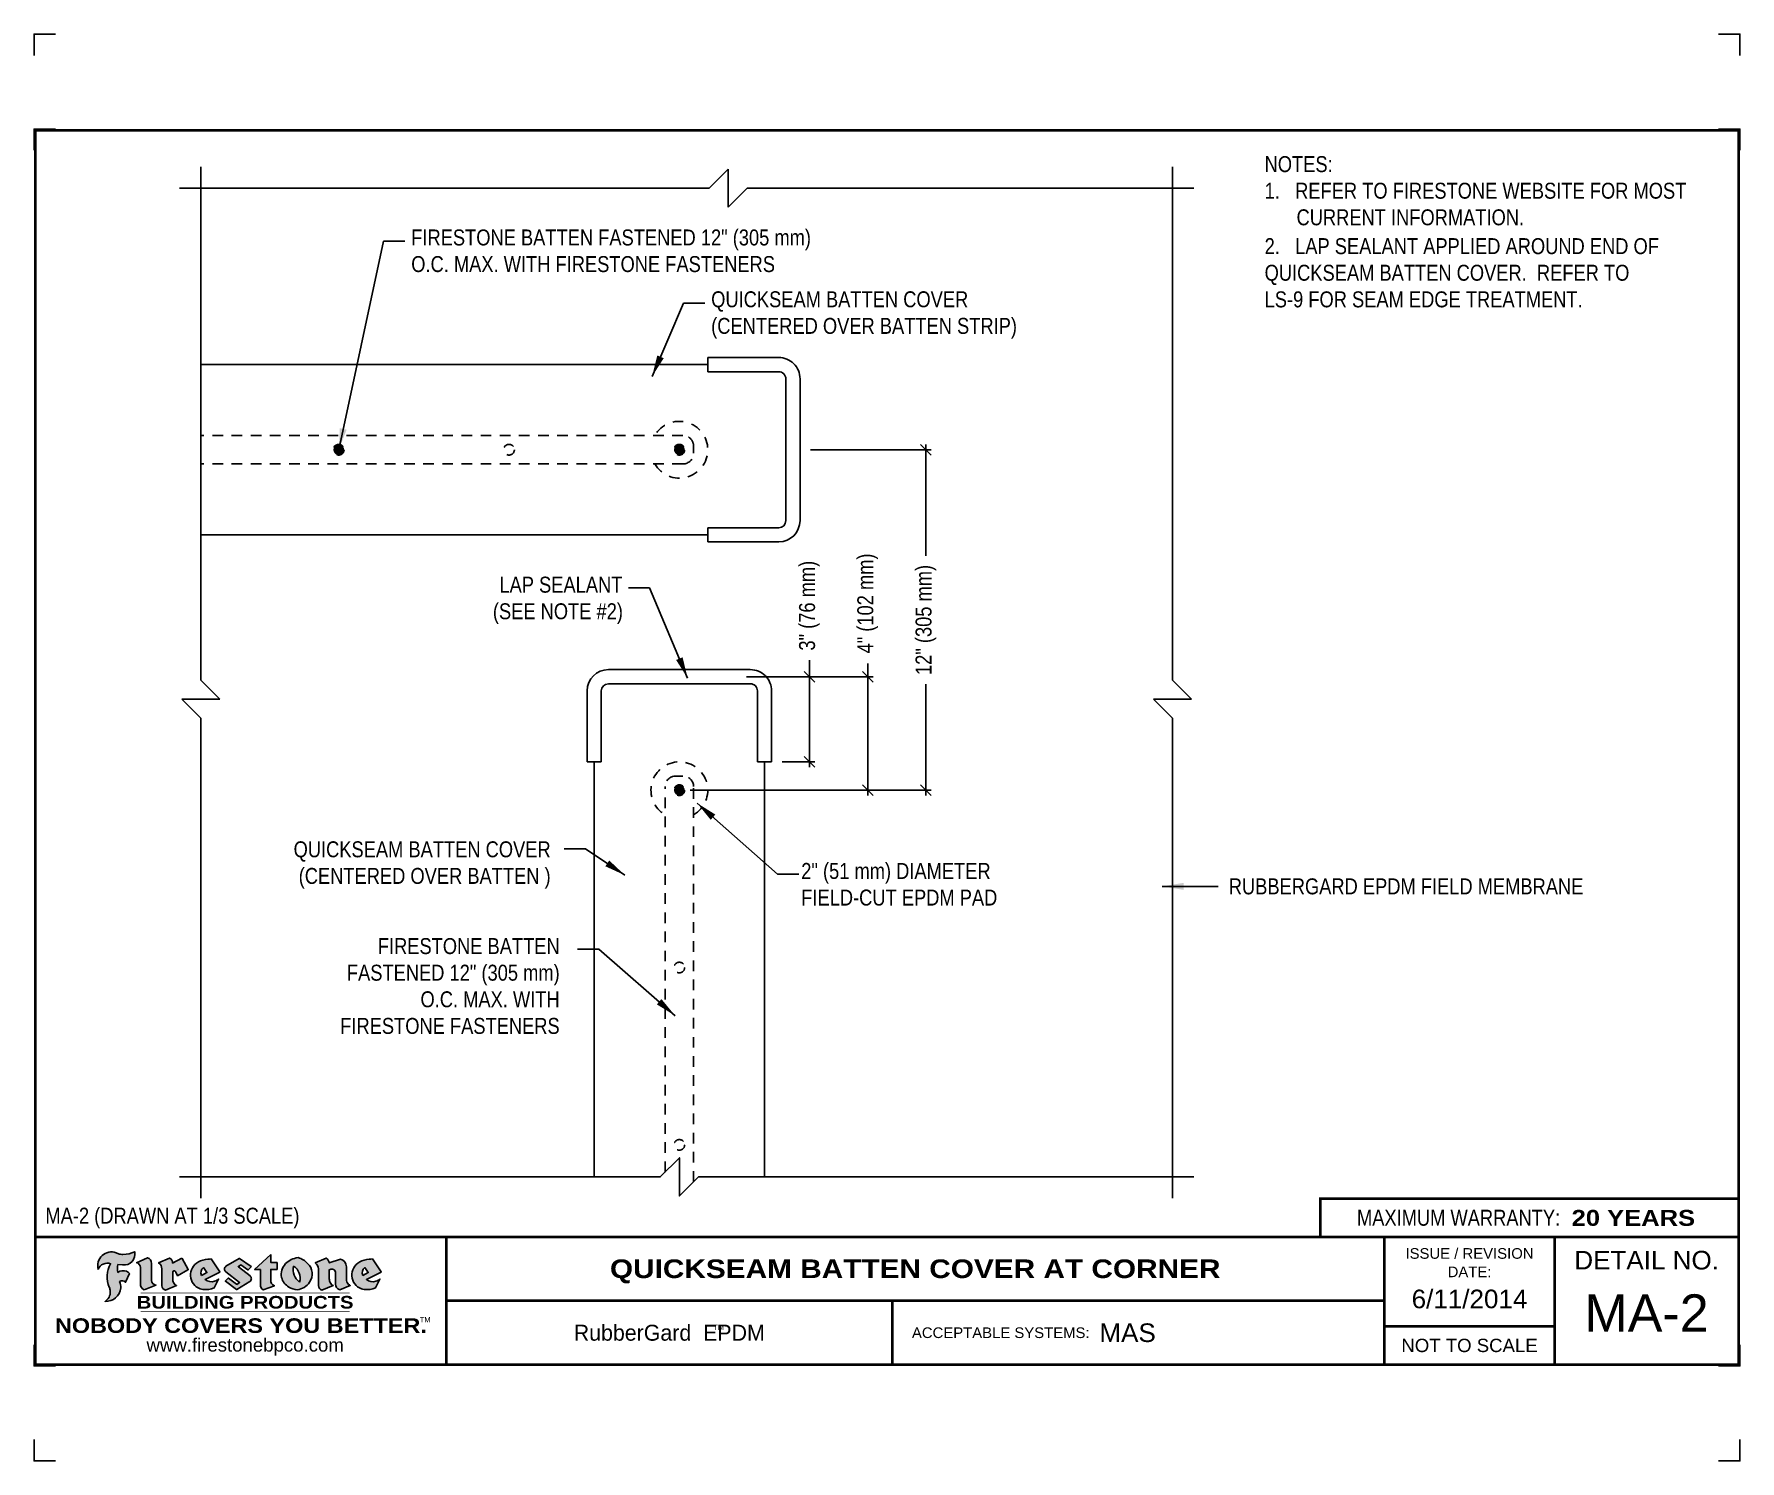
# Model space of a CAD drawing. Header units: inches. Extents: x 255.4 to 275.5, y -229 to -212.2.
import ezdxf
from ezdxf.enums import TextEntityAlignment as Align

# ---------------------------------------------------------------- set-up
doc = ezdxf.new("R2010")
doc.units = ezdxf.units.IN
doc.header["$MEASUREMENT"] = 0
doc.linetypes.add('HIDDEN2', pattern=[0.1875, 0.125, -0.0625])
doc.layers.get('0').update_dxf_attribs({"linetype": 'CONTINUOUS'})
doc.layers.get('DEFPOINTS').update_dxf_attribs({"linetype": 'CONTINUOUS'})
for name, color, linetype in [('FSBP-ACCESSORY-FIRESTONE', 7, 'CONTINUOUS'), ('FSBP-ANNO-NOTE', 7, 'CONTINUOUS'), ('FSBP-MEMBRANE', 7, 'CONTINUOUS'), ('FSBP-SEALANTS', 1, 'CONTINUOUS'), ('FSBP-TTLB', 7, 'CONTINUOUS'), ('FSBP-TTLB-BORDER', 7, 'CONTINUOUS'), ('FSBP-TTLB-TEXT', 7, 'CONTINUOUS')]:
    doc.layers.add(name, color=color, linetype=linetype)
doc.styles.add('FSBP_ARIAL', font='arial.ttf')
doc.styles.add('FSBP_ARIAL_BOLD', font='')
doc.styles.add('FSBP_ARIAL_NAR', font='ARIALN.TTF')
doc.styles.add('FSBP_BANKGOTHIC', font='bgothm.ttf')
doc.styles.get('FSBP_ARIAL_BOLD').set_extended_font_data('Arial Black')
doc.dimstyles.new('FSBP-DIM', dxfattribs={"dimtxt": 0.1875, "dimasz": 0.125, "dimexe": 0.0625, "dimexo": 0.125, "dimgap": 0.125, "dimtad": 0, "dimdec": 0, "dimzin": 1, "dimdsep": 46, "dimlunit": 4, "dimtxsty": 'FSBP_ARIAL_NAR', "dimblk": 'OBLIQUE', "dimcen": 0.09375, "dimdle": 0.0625, "dimclrd": 256, "dimclre": 256, "dimclrt": 256, "dimadec": 0, "dimazin": 0, "dimtfac": 1, "dimtdec": 0, "dimtmove": 1, "dimatfit": 3, "dimfxl": 1, "dimtolj": 1, "dimtzin": 0, "dimlwd": -1, "dimlwe": -1, "dimarcsym": 0})
doc.dimstyles.new('FSBP-LEADER', dxfattribs={"dimtxt": 0.1875, "dimasz": 0.25, "dimexe": 0.0625, "dimexo": 0.125, "dimgap": 0.125, "dimtad": 0, "dimtih": 1, "dimtoh": 1, "dimdec": 4, "dimzin": 0, "dimdsep": 46, "dimlunit": 4, "dimtxsty": 'FSBP_ARIAL_NAR', "dimcen": 0.09375, "dimclrd": 256, "dimclre": 256, "dimclrt": 256, "dimadec": 0, "dimazin": 0, "dimtfac": 1, "dimtdec": 4, "dimtofl": 0, "dimtmove": 0, "dimatfit": 3, "dimfxl": 1, "dimtolj": 1, "dimtzin": 0, "dimlwd": -1, "dimlwe": -1, "dimarcsym": 0})

# ---------------------------------------------------------------- blocks, each defined once
blk = doc.blocks.new('TTLB-EPDM_1')
at = {"layer": 'FSBP-TTLB-TEXT'}
h = blk.add_hatch(color=1, dxfattribs=at)
edge = h.paths.add_edge_path()
edge.add_arc((1.037309769669573, -0.1982514792917306), 0.1319107607348553, 264.0410451462098, 370.3106169565175)
edge.add_arc((1.027551646585694, 0.1214293576525799), 0.3273056962876235, 270.05058356628535, 295.23459397187514, ccw=False)
edge.add_arc((1.022801957313345, -0.06680179986895154), 0.1391656561713503, 249.3281275763668, 272.0749124149863, ccw=False)
edge.add_line((0.9736743133014443, -0.1970076156048179), (0.9474927838574558, -0.1852745150568325))
edge.add_arc((0.8939498971398288, -0.3394262635682071), 0.1631857907024099, 70.84590087378872, 194.3325259843273)
edge.add_arc((0.8444260109029493, -0.4259936440910768), 0.1179914261095279, 70.96950098067128, 156.9641407594482, ccw=False)
edge.add_arc((1.153141409296894, -0.4684497516079468), 0.3110405457095052, 150.3231137483159, 203.2084295854517)
edge.add_arc((0.7562495500622943, -0.6412608153899899), 0.1218587156617311, 0.8849157075190988, 24.34668939894999, ccw=False)
edge.add_arc((0.7493781665697374, -0.6475258110744375), 0.1289731377238325, -58.36655102076742, 3.6216782311386737, ccw=False)
edge.add_arc((0.8256699029544474, -0.5792158350996106), 0.1783301886510354, 267.2205474105585, 354.1381621173521)
edge.add_arc((0.7903121048625305, -0.6011409294291745), 0.212787892960859, 0.9996158580669322, 21.00503380861244)
edge.add_arc((1.01880712263941, -0.5666691048185161), 0.05136395668415847, 40.82117713173261, 125.52727787225791, ccw=False)
edge.add_line((1.057676976260041, -0.5330924682126437), (1.102776947655911, -0.4308018311949837))
edge.add_arc((1.040858222524664, -0.4699705673995949), 0.07326744446031509, 32.31675181867256, 66.31481236598174)
edge.add_arc((1.032262518825329, -0.5063316993097662), 0.1102246948011782, 69.8179132332389, 125.254734720681)
edge.add_arc((1.127708877207287, -0.368959353531244), 0.1659710644737306, 164.1569669952081, 196.5811013160487, ccw=False)
edge.add_line((0.9680425188342383, -0.3236487780942383), (1.023615334387159, -0.3294494641845773))
h = blk.add_hatch(color=1, dxfattribs=at)
edge = h.paths.add_edge_path()
edge.add_line((1.275239419159561, -0.6223407783464694), (1.415345367376062, -0.5660418822574371))
edge.add_arc((1.421019305783958, -0.5090099247487757), 0.05731350411836949, 181.9717871001989, 264.31851000495806, ccw=False)
edge.add_line((1.363739737527226, -0.5109819325197265), (1.363412352251203, -0.3102363679013962))
edge.add_arc((1.294263659668751, -0.3103491388303989), 0.06914878453844908, 0.0934405599591014, 72.42834396969012)
edge.add_line((1.315139561173908, -0.2444268274366692), (1.186839444240604, -0.3024209471341379))
edge.add_arc((1.175246268095289, -0.3585110609420917), 0.05727567197445628, -0.017399788185912257, 78.322067691347, ccw=False)
edge.add_line((1.232521937428658, -0.3585284546236807), (1.232574268422297, -0.555126496687123))
edge.add_arc((1.305699496415486, -0.5558575689677219), 0.07312888236350451, 179.4272023230205, 245.3845503102953)
h = blk.add_hatch(color=1, dxfattribs=at)
edge = h.paths.add_edge_path()
edge.add_line((1.792026821926584, -0.3839679064720229), (1.722158956877934, -0.2518542302253621))
edge.add_arc((1.720119655279638, -0.2529327078887852), 0.002306916790721817, 27.87197133405656, 117.3766794470751)
edge.add_line((1.719058846382097, -0.250884159729182), (1.610638460368705, -0.3070279753467702))
edge.add_arc((1.547088841662962, -0.3061026658494403), 0.06355635479880145, 359.165808011073, 425.8793658831422)
edge.add_line((1.573061729235633, -0.2480956029480268), (1.446879247402876, -0.3051325108639702))
edge.add_arc((1.407812067100189, -0.370357133046621), 0.07602957263902092, -3.441403975725109, 59.07992244284969, ccw=False)
edge.add_line((1.483704536400296, -0.3749210150788969), (1.483704536400296, -0.5723838140635706))
edge.add_arc((1.54053746518044, -0.568254406115083), 0.05698275005415228, 184.1557352478595, 255.3066498366543)
edge.add_line((1.526084036778343, -0.6233736605654059), (1.657291340682093, -0.570650514527486))
edge.add_arc((1.688298576827198, -0.5021390388423987), 0.0752015358480571, 207.5160880841914, 245.649226723163, ccw=False)
edge.add_arc((1.721050197024907, -0.4914488168456328), 0.1093332836229113, 179.4823365255141, 204.5537900001094, ccw=False)
edge.add_line((1.611721375809452, -0.4904610114968335), (1.611721375809452, -0.4126404716788983))
edge.add_arc((1.628589765097195, -0.414159299036043), 0.01693662875851176, 28.356188110622725, 174.8549701683585, ccw=False)
edge.add_arc((1.627340435522395, -0.4197189881350504), 0.02111886817708033, 22.216893572439517, 40.10213956426492, ccw=False)
edge.add_line((1.646891420738257, -0.4117336534413738), (1.666638796144639, -0.4549750258192233))
edge.add_arc((1.668737246926742, -0.4540167099035481), 0.002306916790685496, 204.545128184284, 299.6323508190091)
edge.add_line((1.669877862091766, -0.4560219186518992), (1.791128135493295, -0.3870515928837648))
edge.add_line((1.791128135493295, -0.3870515928837648), (1.792026821926584, -0.3839679064720229))
h = blk.add_hatch(color=1, dxfattribs=at)
h.paths.add_polyline_path([(2.063388732080512, -0.2583237030618903, 0.02524281661523788), (2.025024361750752, -0.2610532129309178, 0.1213611957758757), (1.901773912052249, -0.3008158885520373, 0.6151668103976068), (1.93274136141747, -0.6099060679591872, 0.05306812109568645), (1.967936229862175, -0.617865745600497, 0.1150932231766138), (2.099126721549737, -0.5994933789882708), (2.151195569562105, -0.4944891916583316, -0.08755405562188731), (2.104230609512001, -0.5187113292177372, -0.265591761123442), (1.992692314386659, -0.5010701623316862), (2.165347897647223, -0.4141184325909109, 0.4518949533370738), (2.166222728871162, -0.4107679608846269)])
h.paths.add_polyline_path([(2.014217313945437, -0.4188965037300676), (1.951113654018855, -0.4515330109460507, -0.3720533890450154), (1.973177450672722, -0.3607130665457561)], flags=16)
h = blk.add_hatch(color=1, dxfattribs=at)
edge = h.paths.add_edge_path()
edge.add_arc((2.260407392426802, -0.3775796671688782), 0.04152450223225729, 123.20805433950699, 232.2027298779723, ccw=False)
edge.add_line((2.237665217914071, -0.3428366421988329), (2.393535971665983, -0.2540943745380986))
edge.add_arc((2.394677353533142, -0.2560991469722482), 0.002306916790741334, 55.64644466176611, 119.65426054492559, ccw=False)
edge.add_line((2.395979141996861, -0.2541946229174954), (2.531809646140459, -0.3470380726374032))
edge.add_arc((2.530468902927946, -0.3489153772789875), 0.002306916790700397, -42.731101238422525, 54.4661353739603, ccw=False)
edge.add_line((2.532163440279987, -0.3504807552658491), (2.498457913851155, -0.3869673252714421))
edge.add_arc((2.496763376499139, -0.3854019472845934), 0.002306916790672934, 233.7527076894875, 317.26889876138785, ccw=False)
edge.add_line((2.495399362263356, -0.38726241234572), (2.413849913492982, -0.3274738082119626))
edge.add_arc((2.412485899257181, -0.3293342732731342), 0.002306916790720064, 53.75270768979358, 124.4135619297835)
edge.add_line((2.41118211687575, -0.3274311136421062), (2.382933981293377, -0.346782838468144))
edge.add_arc((2.38423776367478, -0.3486859980991606), 0.002306916790694898, 124.4135619293799, 231.8459020253626)
edge.add_line((2.382812599816248, -0.3505000469010184), (2.519899969301207, -0.4581994452042721))
edge.add_arc((2.494247019847682, -0.4908523236374461), 0.04152450223225742, -55.21225898295222, 51.84590202520428, ccw=False)
edge.add_line((2.517938320565804, -0.5249552055672808), (2.364434947484597, -0.6179520922513717))
edge.add_arc((2.36323960192349, -0.6159790200102006), 0.002306916790726996, 233.2955624372927, 301.20872157023314, ccw=False)
edge.add_line((2.361860787187538, -0.6178285429225383), (2.231266621301074, -0.5204709167214361))
edge.add_arc((2.232647938930649, -0.5186232623475259), 0.002306916790697672, 135.5134179846393, 233.21798691998708, ccw=False)
edge.add_line((2.231002150870836, -0.5170067083764565), (2.262839375599356, -0.4845937328397696))
edge.add_arc((2.264485163659225, -0.4862102868108537), 0.002306916790748497, 53.0352839999411, 135.513417985369, ccw=False)
edge.add_line((2.265872365996302, -0.4843670465239001), (2.361834678328762, -0.5565872257804898))
edge.add_arc((2.363221880665761, -0.5547439854936304), 0.002306916790627066, 233.0352840000685, 302.2362632414394)
edge.add_line((2.36445241715569, -0.5566953042850713), (2.39428499383348, -0.5378823484768844))
edge.add_arc((2.393054457343549, -0.5359310296853765), 0.002306916790685166, 302.2362632406177, 412.2027298768422)
edge.add_line((2.394468296066179, -0.5341081404551886), (2.234958295420142, -0.4103916733127022))
h = blk.add_hatch(color=1, dxfattribs=at)
edge = h.paths.add_edge_path()
edge.add_line((2.763460561272041, -0.2072496393923444), (2.763460561272041, -0.2969520779963801))
edge.add_arc((2.765767478062699, -0.2969520779963943), 0.00230691679065842, 179.9999999996471, 269.9999999996471)
edge.add_line((2.765767478062685, -0.2992589947870528), (2.835417693520355, -0.2992589947870528))
edge.add_arc((2.835417693520355, -0.3015659115777538), 0.002306916790701052, 0, 90, ccw=False)
edge.add_line((2.837724610311056, -0.3015659115777538), (2.837724610311056, -0.3790761307453892))
edge.add_arc((2.83541769352037, -0.3790761307453749), 0.002306916790686842, 269.99999999964706, 359.99999999964706, ccw=False)
edge.add_line((2.835417693520355, -0.3813830475360618), (2.765767478062685, -0.3813830475360618))
edge.add_arc((2.765767478062699, -0.3836899643267202), 0.00230691679065842, 90.00000000035294, 180.0000000003529)
edge.add_line((2.763460561272041, -0.3836899643267344), (2.763460561272041, -0.5033995910642801))
edge.add_arc((2.836735953378943, -0.5071368822038516), 0.07337063740681413, 177.0802527808789, 245.3249543133826)
edge.add_line((2.806105814540615, -0.5738080530967267), (2.674529557384915, -0.6226036013049594))
edge.add_arc((2.708610405062069, -0.564298408791804), 0.06753517344606039, 177.0345319916277, 239.6926428024901, ccw=False)
edge.add_line((2.641165668230087, -0.560804539009709), (2.641165668230087, -0.3836899643267344))
edge.add_arc((2.638858751439429, -0.3836899643267202), 0.00230691679065842, 359.9999999996471, 449.999999999647)
edge.add_line((2.638858751439443, -0.3813830475360618), (2.572857950769389, -0.3813830475360618))
edge.add_line((2.572857950769389, -0.3813830475360618), (2.763460561272041, -0.2072496393923444))
h = blk.add_hatch(color=1, dxfattribs=at)
edge = h.paths.add_edge_path(flags=16)
edge.add_arc((2.940363509127394, -0.4847985213681437), 0.1684614578629418, 344.5558804047865, 417.0140046669545)
edge.add_arc((3.194458079644619, -0.3883534532477785), 0.1684614578629414, 164.5558804047864, 237.0140046669546)
edge = h.paths.add_edge_path()
edge.add_arc((3.069375116502199, -0.4399344555144872), 0.1828726885096673, 136.0914512150047, 191.213418978326)
edge.add_arc((3.064939550433406, -0.4318234379590333), 0.1803148804748503, 194.0167254156723, 240.6663730831859)
edge.add_arc((3.098047041778981, -0.3845058757092554), 0.2378525180183701, 239.2975390661776, 264.2889872773176)
edge.add_arc((3.04884478212623, -0.4190232383793012), 0.203760689247156, 277.1986764832036, 326.503572961274)
edge.add_arc((3.077739326803546, -0.4341046616465112), 0.171374865791709, 325.3768876809902, 406.3828327799087)
edge.add_arc((3.011839488065919, -0.4896144380417797), 0.2571945645850002, 44.28462553519766, 73.82901434867304)
edge.add_arc((3.117152499586992, -0.4983433120546693), 0.2579560664039132, 97.50292863483666, 134.1039137579027)
h = blk.add_hatch(color=1, dxfattribs=at)
edge = h.paths.add_edge_path()
edge.add_line((3.322690228557462, -0.5721896537377091), (3.322690228557462, -0.3749210150788969))
edge.add_arc((3.246797759257384, -0.3703571330465745), 0.076029572638996, 356.5585960242387, 419.0799224428129)
edge.add_line((3.285864939560099, -0.3051325108639702), (3.412047421392799, -0.2480956029480268))
edge.add_arc((3.386074533820159, -0.3061026658494941), 0.06355635479883807, 0.3962622833877276, 65.87936588318718, ccw=False)
edge.add_line((3.449629368605429, -0.3056631084210863), (3.580526418688805, -0.2593848434574539))
edge.add_arc((3.555744121700958, -0.3530904070730321), 0.09692726601172152, 2.366977007666776, 75.18615851992018, ccw=False)
edge.add_line((3.652588689330287, -0.3490873311063041), (3.652588689330287, -0.4883770011386872))
edge.add_arc((3.761877549389556, -0.4914934052703811), 0.1093332836229047, 178.3666365323574, 204.5537900000422)
edge.add_arc((3.729125929191727, -0.5021836272670953), 0.07520153584796169, 207.5160880841711, 245.2240541443093)
edge.add_line((3.697611150971852, -0.5704631245385627), (3.572585913552643, -0.6207021253773775))
edge.add_arc((3.59534718600759, -0.5526356419907701), 0.07177131519198746, 180.3328587115751, 251.51018566665869, ccw=False)
edge.add_line((3.523577081955409, -0.5530525936986663), (3.523577081955409, -0.4153032515383615))
edge.add_arc((3.486319529276879, -0.4148773504126441), 0.0372599868942854, 359.3450650296066, 449.0500281941028)
edge.add_arc((3.482769874121713, -0.4419622099033496), 0.06447454900600783, 86.29402372314017, 119.8211331593848)
edge.add_line((3.450707067966732, -0.3860252459975726), (3.450707067966732, -0.4904610114968335))
edge.add_arc((3.560035889182251, -0.491448816845647), 0.1093332836229751, 179.4823365255069, 204.5537900001023)
edge.add_arc((3.527284268984408, -0.5021390388424952), 0.07520153584796385, 207.5160880841699, 245.6492267231416)
edge.add_line((3.496277032839316, -0.570650514527486), (3.365069728935509, -0.6233736605654059))
edge.add_arc((3.37950248606194, -0.5682868177318081), 0.05694615642555727, 183.9298782390169, 255.318496325343, ccw=False)
h = blk.add_hatch(color=1, dxfattribs=at)
h.paths.add_polyline_path([(3.957695472291277, -0.2583237030618903, 0.02524281661523822), (3.919331101961575, -0.2610532129309178, 0.1085638477195505), (3.807890832595604, -0.2939221658134414, 0.6425897848490651), (3.827048101628293, -0.6099060679591872, 0.05306812109569052), (3.862242970072884, -0.617865745600497, 0.1150932231766133), (3.993433461760503, -0.5994933789882708), (4.045502309772871, -0.4944891916583316, -0.08755405562189084), (3.998537349722767, -0.5187113292177372, -0.2655917611234366), (3.886999054597368, -0.5010701623316862), (4.059654637857989, -0.4141184325909109, 0.4518949533370731), (4.060529469081928, -0.4107679608846269)])
h.paths.add_polyline_path([(3.90852405415626, -0.4188965037300676), (3.845420394229677, -0.4515330109460507, -0.3720533890450147), (3.867484190883488, -0.3607130665457561)], flags=16)
at = {"layer": 'DEFPOINTS', "linetype": 'Continuous', "ltscale": 1.75}
for points in [[(-0.015625, 13.88083333333333), (-0.015625, 14.13083333333333), (0.234375, 14.13083333333333)], [(20.01562500000003, 13.88083333333333), (20.01562500000003, 14.13083333333333), (19.76562500000003, 14.13083333333333)], [(-0.015625, -2.380833333333342), (-0.015625, -2.630833333333342), (0.234375, -2.630833333333342)], [(20.01562500000003, -2.380833333333342), (20.01562500000003, -2.630833333333342), (19.76562500000003, -2.630833333333342)]]:
    blk.add_lwpolyline(points, dxfattribs=at)
at = {"layer": 'DEFPOINTS', "color": 1}
for points in [[(0.234375, 13.015625), (-0.015625, 13.015625), (-0.015625, 12.765625)], [(20.015625, 12.765625), (20.015625, 13.015625), (19.765625, 13.015625)], [(0.234375, -1.515625), (-0.015625, -1.515625), (-0.015625, -1.265625)], [(20.015625, -1.265625), (20.015625, -1.515625), (19.765625, -1.515625)]]:
    blk.add_lwpolyline(points, dxfattribs=at)
at = {"layer": 'FSBP-TTLB', "const_width": 0.03125}
blk.add_lwpolyline([(15.09028770518938, 0), (20, 0), (20, 0.4512598240669945), (15.09028770518938, 0.4512598240669945)], close=True, dxfattribs=at)
for points in [[(0, 0), (0, -1.5), (20, -1.5), (20, 0), (0, 0)], [(4.825208527206769, 0), (4.825208527206769, -0.75)], [(15.84028770518938, 0), (15.84028770518938, -1.5)], [(17.84110496735593, 0), (17.84110496735593, -1.5)], [(20, 0), (20, -1.5)], [(4.825208527206769, -0.75), (15.84028770518938, -0.75)], [(4.825208527206769, -0.75), (4.825208527206769, -1.5)], [(15.84028770518938, -1.048740175933006), (17.84110496735593, -1.048740175933006)]]:
    blk.add_lwpolyline(points, dxfattribs=at)
at = {"layer": 'FSBP-TTLB-BORDER', "const_width": 0.03125}
blk.add_lwpolyline([(20, 0), (20, 13), (0, 13), (0, 0)], dxfattribs=at)
at = {"layer": 'FSBP-TTLB-TEXT', "color": 1}
blk.add_line((0.7358432058323388, -0.379822754145593), (0.7358432058323388, -0.379822754145593), dxfattribs=at)
for points in [[(1.023615323725323, -0.3294494630716969, 0.5000510906601082), (1.167090420776901, -0.1746414942047778, -0.1103304102359608), (1.027840608309816, -0.2058762110801382, -0.09957876667165425), (0.9736743133014443, -0.1970076156048179), (0.9474927838574558, -0.1852745150568325, 0.5978159689075124), (0.7358432058323388, -0.379822754145593, -0.3938834584182213), (0.8828996422548698, -0.3144510229727047, 0.2349406564350952), (0.86727108227484, -0.5910237178633082, -0.1027304183841549), (0.8780937320133262, -0.6393788197974146, -0.2772692352614086), (0.8170223912655956, -0.7573362346216896, 0.3985429150902959), (1.003067614090241, -0.5974286950643517, 0.0875124847930418), (0.9889600163401155, -0.5248671157293501, -0.3874031597924062), (1.057676976260041, -0.5330924682126437), (1.102776947655911, -0.4308018311949837, 0.1494423498871741), (1.07029056398062, -0.4028746979725923, 0.2467195073738216), (0.9686394281704906, -0.4163228904100862, -0.1424285161541127), (0.9680425188342383, -0.3236487780942383), (1.023615334387159, -0.3294494641845773)], [(2.166222728871162, -0.4107679608846269), (2.063388732080512, -0.2583237030618903, 0.02524281661523788), (2.025024361750752, -0.2610532129309178, 0.1085638477195265), (1.913584092384895, -0.2939221658134414, 0.6425897848491228), (1.93274136141747, -0.6099060679591872, 0.05306812109568648), (1.967936229862175, -0.617865745600497, 0.1150932231766137), (2.099126721549737, -0.5994933789882708), (2.151195569562105, -0.4944891916583316, -0.0875540556218873), (2.104230609512001, -0.5187113292177372, -0.2655917611234418), (1.992692314386659, -0.5010701623316862), (2.165347897647223, -0.4141184325909109)], [(2.763460561272041, -0.2072496393923444), (2.763460561272041, -0.2969520779963801, 0.4142135623730958), (2.765767478062685, -0.2992589947870528), (2.835417693520355, -0.2992589947870528, -0.414213562373095), (2.837724610311056, -0.3015659115777538), (2.837724610311056, -0.3790761307453892, -0.4142135623730938), (2.835417693520355, -0.3813830475360618), (2.765767478062685, -0.3813830475360618, 0.4142135623730958), (2.763460561272041, -0.3836899643267344), (2.763460561272041, -0.5033995910642801, 0.3068985753588853), (2.806105814540615, -0.5738080530967267), (2.674529557384915, -0.6226036013049594, -0.2804194150632976), (2.641165668230087, -0.560804539009709), (2.641165668230087, -0.3836899643267344, 0.414213562373095), (2.638858751439443, -0.3813830475360618), (2.572857950769389, -0.3813830475360618), (2.763460561272041, -0.2072496393923444)], [(4.060529469081928, -0.4107679608846269), (3.957695472291277, -0.2583237030618903, 0.02524281661523788), (3.919331101961575, -0.2610532129309178, 0.1085638477195265), (3.807890832595604, -0.2939221658134414, 0.6425897848491228), (3.827048101628293, -0.6099060679591872, 0.05306812109568648), (3.862242970072884, -0.617865745600497, 0.1150932231766137), (3.993433461760503, -0.5994933789882708), (4.045502309772871, -0.4944891916583316, -0.0875540556218873), (3.998537349722767, -0.5187113292177372, -0.2655917611234418), (3.886999054597368, -0.5010701623316862), (4.059654637857989, -0.4141184325909109)], [(4.059654637857989, -0.4141184325909109, 0.4518949533370731), (4.060529469081928, -0.4107679608846269, 0.4518949533370731)]]:
    blk.add_lwpolyline(points, format="xyb", dxfattribs=at)
for points in [[(1.275239419159561, -0.6223407783464694), (1.415345367376062, -0.5660418822574371, -0.3756100036733062), (1.363739737527226, -0.5109819325197265), (1.363412352251203, -0.3102363679013962, 0.3265360292958048), (1.315139561173908, -0.2444268274366692), (1.186839444240604, -0.3024209471341379, -0.3557863980845349), (1.232521937428658, -0.3585284546236807), (1.232574268422297, -0.555126496687123, 0.2960110723418457)], [(1.792026821926584, -0.3839679064720229), (1.722158956877934, -0.2518542302253621, 0.4116839150163434), (1.719058846382097, -0.250884159729182), (1.610638460368705, -0.3070279753467702, 0.2996033003794034), (1.573061729235633, -0.2480956029480268), (1.446879247402876, -0.3051325108639702, -0.2797757560995365), (1.483704536400296, -0.3749210150788969), (1.483704536400296, -0.5723838140635706, 0.320828638474519), (1.526084036778343, -0.6233736605654059), (1.657291340682093, -0.570650514527486, -0.1679398621276611), (1.621603752698661, -0.5368819723450571, -0.1098333365370753), (1.611721375809452, -0.4904610114968335), (1.611721375809452, -0.4126404716788983, -0.743334502655012), (1.64349420176768, -0.4061152228778298, -0.07819791644735608), (1.646891420738257, -0.4117336534413738), (1.666638796144639, -0.4549750258192233, 0.4404648714563479), (1.669877862091766, -0.4560219186518992), (1.791128135493295, -0.3870515928837648)], [(1.951113654018855, -0.4515330109460507), (2.014217313945437, -0.4188965037300676), (1.973177450672722, -0.3607130665457561, 0.3720533890450154)], [(2.234958295420142, -0.4103916733127022, -0.5150044486718882), (2.237665217914071, -0.3428366421988329), (2.393535971665983, -0.2540943745380986, -0.2867822934100265), (2.395979141996861, -0.2541946229174954), (2.531809646140459, -0.3470380726374032, -0.4515027974650387), (2.532163440279987, -0.3504807552658491), (2.498457913851155, -0.3869673252714421, -0.3814439164929681), (2.495399362263356, -0.38726241234572), (2.413849913492982, -0.3274738082119626, 0.3184718635035665), (2.41118211687575, -0.3274311136421062), (2.382933981293377, -0.346782838468144, 0.5064094529656681), (2.382812599816248, -0.3505000469010184), (2.519899969301207, -0.4581994452042721, -0.5043597839115849), (2.517938320565804, -0.5249552055672808), (2.364434947484597, -0.6179520922513717, -0.3053163970316367), (2.361860787187538, -0.6178285429225383), (2.231266621301074, -0.5204709167214361, -0.4541703869768119), (2.231002150870836, -0.5170067083764565), (2.262839375599356, -0.4845937328397696, -0.3762644290664977), (2.265872365996302, -0.4843670465239001), (2.361834678328762, -0.5565872257804898, 0.3114700032088108), (2.36445241715569, -0.5566953042850713), (2.39428499383348, -0.5378823484768844, 0.520381097387146), (2.394468296066179, -0.5341081404551886)], [(2.937624918725987, -0.3131105398334029, 0.2452625673097023), (2.889993533867141, -0.4754966266250307, 0.2064059665179019), (2.976604338974084, -0.5890186876871866, 0.1094800500670344), (3.074378098474654, -0.6211778035979165, 0.2185147641853038), (3.218764944843201, -0.5314757029352819, 0.3689489483072479), (3.195959963110113, -0.3100352223135445, 0.1296305888694145), (3.0834694040758, -0.242595816912754, 0.1610736375384317)], [(3.10274193015772, -0.5296595419651595, 0.3271311138286319), (3.032079658614293, -0.3434924326507627, 0.3271311138286322)], [(3.322690228557462, -0.5721896537377091), (3.322690228557462, -0.3749210150788969, 0.2797757560995341), (3.285864939560099, -0.3051325108639702), (3.412047421392799, -0.2480956029480268, -0.2937618496109166), (3.449629368605429, -0.3056631084210863), (3.580526418688805, -0.2593848434574539, -0.3288760160581939), (3.652588689330287, -0.3490873311063041), (3.652588689330287, -0.4883770011386872, 0.114762897203527), (3.662431105063263, -0.536926560769686, 0.166032965990522), (3.697611150971852, -0.5704631245385627), (3.572585913552643, -0.6207021253773775, -0.3209557512194564), (3.523577081955409, -0.5530525936986663), (3.523577081955409, -0.4153032515383615, 0.4127061514896111), (3.48693727661589, -0.3776224848030694, 0.1473421876160361), (3.450707067966732, -0.3860252459975726), (3.450707067966732, -0.4904610114968335, 0.1098333365370753), (3.460589444855941, -0.5368819723450855, 0.1679398621276611), (3.496277032839316, -0.570650514527486), (3.365069728935509, -0.6233736605654059, -0.3219729545308964), (3.322690228557462, -0.5721896537377091, 29.1476284739)], [(3.845420394229677, -0.4515330109460507), (3.90852405415626, -0.4188965037300676), (3.867484190883488, -0.3607130665457561, 0.3720533890450154)]]:
    blk.add_lwpolyline(points, format="xyb", close=True, dxfattribs=at)
at = {"layer": 'FSBP-TTLB-TEXT'}
for points, const_width in [([(1.233926579809207, -0.6584455781731435), (3.691229482685259, -0.6584455781731577)], 0.0078125), ([(10.06152282927678, -0.75), (10.06152282927678, -1.5)], 0.03125), ([(1.233926579809207, -0.8761560960495984), (3.691229482685259, -0.8761560960495842)], 0.0078125)]:
    blk.add_lwpolyline(points, dxfattribs=dict(at, const_width=const_width))
at = {"layer": 'FSBP-TTLB-TEXT', "color": 1}
for centre, start, end in [((1.789987520328282, -0.3850463841354355), 299.6323508193319, 27.87197133380463), ((2.164310260790558, -0.412058050385383), 296.7304547840455, 34.00233684987403)]:
    blk.add_arc(centre, 0.00230691679068068, start, end, dxfattribs=at)
at = {"layer": 'FSBP-TTLB-TEXT', "style": 'FSBP_ARIAL_NAR'}
blk.add_text('MAXIMUM WARRANTY:', height=0.1875, dxfattribs=at).set_placement((17.90516569312837, 0.2256299120335257), align=Align.MIDDLE_RIGHT)
at = {"layer": 'FSBP-TTLB-TEXT'}
for s, height, style, p in [('ISSUE / REVISION', 0.125, 'FSBP_ARIAL', (16.84069633627263, -0.1938496373466023)), ('DETAIL NO.', 0.21875, 'FSBP_ARIAL', (18.92055248367797, -0.2724398367368792)), ('DATE:', 0.125, 'FSBP_ARIAL', (16.84069633627263, -0.409973105348854)), ('www.firestonebpco.com', 0.15625, 'FSBP_ARIAL', (2.462578031247233, -1.268657306740124)), ('RubberGard  EPDM', 0.1875, 'FSBP_BANKGOTHIC', (7.443365678241776, -1.125)), ('TM', 0.0625, 'FSBP_BANKGOTHIC', (8.023397742165457, -1.062518816683806)), ('NOT TO SCALE', 0.15625, 'FSBP_ARIAL', (16.84069633627263, -1.274370087966503))]:
    blk.add_text(s, height=height, dxfattribs=dict(at, style=style)).set_placement(p, align=Align.MIDDLE_CENTER)
at = {"layer": 'FSBP-TTLB-TEXT', "lineweight": 18, "style": 'FSBP_ARIAL_BOLD'}
blk.add_text('BUILDING PRODUCTS', height=0.1484375, dxfattribs=at).set_placement((2.462578031247233, -0.7673008371113639), align=Align.MIDDLE_CENTER)
at = {"layer": 'FSBP-TTLB-TEXT', "color": 1}
for s, height, style, p in [('NOBODY COVERS YOU BETTER.', 0.171875, 'FSBP_ARIAL_BOLD', (2.412604263603384, -1.041650450587369)), ('TM', 0.0625, 'FSBP_BANKGOTHIC', (4.576671173373001, -0.9725745042934193))]:
    blk.add_text(s, height=height, dxfattribs=dict(at, style=style)).set_placement(p, align=Align.MIDDLE_CENTER)
at = {"layer": 'FSBP-TTLB-TEXT', "style": 'FSBP_ARIAL'}
blk.add_text('ACCEPTABLE SYSTEMS:', height=0.125, dxfattribs=at).set_placement((10.29281281591562, -1.125), align=Align.MIDDLE_LEFT)
at = {"layer": 'FSBP-TTLB-TEXT'}
for tag, height, style, p in [('MAXIMUM_WARRANTY', 0.1875, 'FSBP_ARIAL_BOLD', (18.03987100774941, 0.2240244307510579)), ('ACCPT_SYSTEMS', 0.21875, 'FSBP_ARIAL', (12.49438170418193, -1.125))]:
    blk.add_attdef(tag, text='', height=height, dxfattribs=dict(at, style=style)).set_placement(p, align=Align.MIDDLE_LEFT)
for tag, height, style, p in [('DETAIL_DESCP_LINE_1', 0.21875, 'FSBP_ARIAL_BOLD', (10.33118450231211, -0.3736318192489421)), ('ISSUE_REV_DATE', 0.21875, 'FSBP_ARIAL', (16.84069633627263, -0.7282559425942452)), ('DETAIL_NUMBER', 0.4375, 'FSBP_ARIAL', (18.91941590748775, -0.8931630692489421))]:
    blk.add_attdef(tag, text='', height=height, dxfattribs=dict(at, style=style)).set_placement(p, align=Align.MIDDLE_CENTER)
blk = doc.blocks.new('_OBLIQUE')
at = {"color": 0, "linetype": 'ByBlock'}
blk.add_line((-0.5, -0.5), (0.5, 0.5), dxfattribs=at)
blk = doc.blocks.new('*D9')
at = {"layer": 'DEFPOINTS', "color": 0, "transparency": 16777216}
for p in [(264.4410799890488, -217.0840808501372), (265.9200585689195, -217.0840808501372), (263.024413322382, -221.0840808501372)]:
    blk.add_point(p, dxfattribs=at)
at = {"layer": 'FSBP-ANNO-NOTE', "transparency": 16777216}
for p, q in [((264.5660799890488, -217.0840808501372), (265.9825585689195, -217.0840808501372)), ((265.9200585689195, -217.0215808501372), (265.9200585689195, -218.3302012457717)), ((265.9200585689195, -221.1465808501372), (265.9200585689195, -219.8379604545029)), ((263.149413322382, -221.0840808501372), (265.9825585689195, -221.0840808501372))]:
    blk.add_line(p, q, dxfattribs=at)
at = {"layer": 'FSBP-ANNO-NOTE', "transparency": 16777216, "xscale": 0.125, "yscale": 0.125, "zscale": 0.125}
for p, rotation in [((265.9200585689195, -217.0840808501372), 90), ((265.9200585689195, -221.0840808501372), 270)]:
    blk.add_blockref('_OBLIQUE', p, dxfattribs=dict(at, rotation=rotation))
at = {"layer": 'FSBP-ANNO-NOTE', "transparency": 16777216, "insert": (265.9200585689195, -219.0840808501372), "char_height": 0.1875, "attachment_point": 5, "rotation": 90, "style": 'FSBP_ARIAL_NAR'}
blk.add_mtext('\\A1;12" (305 mm)', dxfattribs=at)
blk = doc.blocks.new('*D8')
at = {"layer": 'DEFPOINTS', "color": 0, "transparency": 16777216}
for p in [(263.6882377096286, -219.7507475168037), (265.2359542264401, -219.7507475168037), (263.024413322382, -221.0840808501372)]:
    blk.add_point(p, dxfattribs=at)
at = {"layer": 'FSBP-ANNO-NOTE', "transparency": 16777216}
for p, q in [((265.2359542264401, -219.5947264466134), (265.2359542264401, -219.7507475168037)), ((265.2359542264401, -221.1465808501372), (265.2359542264401, -219.6882475168037)), ((263.8132377096286, -219.7507475168037), (265.2984542264401, -219.7507475168037)), ((263.149413322382, -221.0840808501372), (265.2984542264401, -221.0840808501372))]:
    blk.add_line(p, q, dxfattribs=at)
at = {"layer": 'FSBP-ANNO-NOTE', "transparency": 16777216, "xscale": 0.125, "yscale": 0.125, "zscale": 0.125}
for p, rotation in [((265.2359542264401, -219.7507475168037), 90), ((265.2359542264401, -221.0840808501372), 270)]:
    blk.add_blockref('_OBLIQUE', p, dxfattribs=dict(at, rotation=rotation))
at = {"layer": 'FSBP-ANNO-NOTE', "transparency": 16777216, "insert": (265.2359542264402, -218.8902798231481), "char_height": 0.1875, "attachment_point": 5, "rotation": 90, "style": 'FSBP_ARIAL_NAR'}
blk.add_mtext('\\A1;4" (102 mm)', dxfattribs=at)
blk = doc.blocks.new('*D7')
at = {"layer": 'DEFPOINTS', "color": 0, "transparency": 16777216}
for p in [(263.7392909909371, -219.7507475168039), (264.5518498839609, -219.7507475168039), (264.1077466557155, -220.7507475168039)]:
    blk.add_point(p, dxfattribs=at)
at = {"layer": 'FSBP-ANNO-NOTE', "transparency": 16777216}
for p, q in [((264.5518498839609, -219.5581839625256), (264.5518498839609, -219.7507475168039)), ((264.5518498839609, -220.8132475168039), (264.5518498839609, -219.6882475168039)), ((263.8642909909371, -219.7507475168039), (264.6143498839609, -219.7507475168039)), ((264.2327466557155, -220.7507475168039), (264.6143498839609, -220.7507475168039))]:
    blk.add_line(p, q, dxfattribs=at)
at = {"layer": 'FSBP-ANNO-NOTE', "transparency": 16777216, "xscale": 0.125, "yscale": 0.125, "zscale": 0.125}
for p, rotation in [((264.5518498839609, -219.7507475168039), 90), ((264.5518498839609, -220.7507475168039), 270)]:
    blk.add_blockref('_OBLIQUE', p, dxfattribs=dict(at, rotation=rotation))
at = {"layer": 'FSBP-ANNO-NOTE', "transparency": 16777216, "insert": (264.5518498839609, -218.9165357701655), "char_height": 0.1875, "attachment_point": 5, "rotation": 90, "style": 'FSBP_ARIAL_NAR'}
blk.add_mtext('\\A1;3" (76 mm)', dxfattribs=at)

msp = doc.modelspace()

# ---------------------------------------------------------------- linework, layer by layer
at = {"layer": 'FSBP-ACCESSORY-FIRESTONE', "linetype": 'HIDDEN2'}
for p, q in [((263.0660799890487, -216.9174141834707), (257.40609580724, -216.9174141834707)), ((263.1910799890487, -217.1257475168041), (263.1910799890487, -217.0424141834707)), ((263.0660799890487, -217.2507475168041), (257.40609580724, -217.250747516804)), ((263.0660799890484, -220.9174141834706), (262.9827466557153, -220.9174141834706)), ((262.8577466557153, -225.5694196994041), (262.8577466557153, -221.0424141834706)), ((263.1910799890485, -225.6836095733233), (263.1910799890484, -221.0424141834706))]:
    msp.add_line(p, q, dxfattribs=at)
at = {"layer": 'FSBP-ACCESSORY-FIRESTONE', "const_width": 0.0625}
for points in [[(259.055663322382, -217.0840808501373, -1), (258.993163322382, -217.0840808501373, -1)], [(262.993163322382, -217.0840808501373, 1), (263.055663322382, -217.0840808501373, 1)], [(262.993163322382, -221.0840808501373, 1), (263.055663322382, -221.0840808501373, 1)]]:
    msp.add_lwpolyline(points, format="xyb", close=True, dxfattribs=at)
at = {"layer": 'FSBP-ACCESSORY-FIRESTONE', "linetype": 'HIDDEN2'}
for centre in [(259.024413322382, -217.0840808501373), (261.024413322382, -217.0840808501373), (263.024413322382, -217.0840808501373), (263.024413322382, -221.0840808501373), (263.0244133223821, -223.1674141834706), (263.0244133223821, -225.2507475168039)]:
    msp.add_circle(centre, 0.0625, dxfattribs=at)
for centre, start, end in [((263.0660799890487, -217.0424141834707), 359.9999999999902, 90), ((263.0660799890487, -217.1257475168041), 270, 359.9999999999922), ((262.9827466557153, -221.0424141834706), 90, 180), ((263.0660799890484, -221.0424141834706), 1.017777498068325e-12, 90)]:
    msp.add_arc(centre, 0.125, start, end, dxfattribs=at)
at = {"layer": 'FSBP-MEMBRANE'}
for p, q in [((257.4060958072399, -213.7603630371549), (257.40609580724, -219.7895005290822)), ((263.5986430538188, -213.7866014335286), (263.3748814501926, -214.0103630371549)), ((263.5986430538188, -214.2341246407811), (263.5986430538188, -213.7866014335286)), ((268.8146278003977, -219.789500529082), (268.8146278003977, -213.7603630371549)), ((257.1560958072399, -214.0103630371549), (263.3748814501926, -214.0103630371549)), ((263.5986430538188, -214.2341246407811), (263.8224046574451, -214.0103630371548)), ((263.8224046574451, -214.0103630371549), (269.0646278003977, -214.0103630371549)), ((257.4060958072399, -216.0840808501372), (263.3577466557155, -216.0840808501373)), ((257.40609580724, -218.0840808501374), (263.3577466557154, -218.0840808501372)), ((257.6298574108662, -220.0132621327083), (257.4060958072399, -219.789500529082)), ((269.0383894040241, -220.0132621327083), (268.8146278003978, -219.789500529082)), ((257.6298574108662, -220.0132621327083), (257.1823342036136, -220.0132621327083)), ((257.1823342036136, -220.0132621327083), (257.40609580724, -220.2370237363346)), ((269.0383894040241, -220.0132621327083), (268.5908661967716, -220.0132621327083)), ((268.5908661967716, -220.0132621327083), (268.8146278003978, -220.2370237363346)), ((257.4060958072399, -220.2370237363345), (257.40609580724, -225.8765146363637)), ((268.8146278003977, -225.8765146363637), (268.8146278003977, -220.2370237363344)), ((262.024413322382, -225.6265146363637), (262.024413322382, -220.750747516804)), ((264.024413322382, -225.6265146363637), (264.024413322382, -220.7507475168039))]:
    msp.add_line(p, q, dxfattribs=at)
msp.add_lwpolyline([(257.15609580724, -225.6265146363637), (262.8006517187558, -225.6265146363637), (263.024413322382, -225.4027530327373), (263.024413322382, -225.8502762399899), (263.2481749260082, -225.6265146363637), (269.0646278003977, -225.6265146363637)], dxfattribs=at)
at = {"layer": 'FSBP-MEMBRANE', "linetype": 'HIDDEN2'}
for centre, start, end in [((263.024413322382, -217.0840808501373), 209.9999999999991, 149.9999999999995), ((263.024413322382, -221.0840808501373), 299.9999999999654, 239.9999999999967)]:
    msp.add_arc(centre, 0.3333333333333333, start, end, dxfattribs=at)
at = {"layer": 'FSBP-SEALANTS'}
for p, q in [((263.3577466557155, -216.1674141834707), (263.3577466557155, -216.000747516804)), ((263.3577466557155, -216.0007475168039), (264.1910799890488, -216.0007475168039)), ((263.3577466557155, -216.1674141834707), (264.1910799890488, -216.1674141834707)), ((264.2744133223821, -217.9174141834706), (264.2744133223821, -216.2507475168039)), ((264.4410799890488, -217.9174141834706), (264.4410799890488, -216.2507475168039)), ((263.3577466557155, -218.0007475168039), (263.3577466557154, -218.1674141834706)), ((263.3577466557155, -218.0007475168039), (264.1910799890488, -218.0007475168039)), ((263.3577466557155, -218.1674141834706), (264.1910799890488, -218.1674141834706)), ((262.1910799890487, -219.6674141834706), (263.8577466557154, -219.6674141834706)), ((261.9410799890487, -220.7507475168039), (261.9410799890487, -219.9174141834706)), ((262.1077466557154, -220.7507475168039), (262.1077466557154, -219.9174141834706)), ((262.1910799890487, -219.8340808501372), (263.8577466557154, -219.8340808501372)), ((263.9410799890487, -220.7507475168039), (263.9410799890487, -219.9174141834706)), ((264.1077466557154, -220.7507475168039), (264.1077466557154, -219.9174141834706)), ((262.1077466557154, -220.7507475168039), (261.9410799890487, -220.7507475168039)), ((263.9410799890487, -220.7507475168039), (264.1077466557154, -220.7507475168039))]:
    msp.add_line(p, q, dxfattribs=at)
for centre, radius, start, end in [((264.1910799890488, -216.2507475168039), 0.25, 359.9999999999989, 90.0000000000004), ((264.1910799890488, -216.2507475168039), 0.08333333333333333, 359.9999999999989, 90.0000000000004), ((264.1910799890488, -217.9174141834706), 0.25, 270.0000000000004, 359.9999999999989), ((264.1910799890488, -217.9174141834706), 0.08333333333333333, 270.0000000000004, 359.9999999999989), ((262.1910799890487, -219.9174141834706), 0.25, 90.0000000000012, 179.9999999999996), ((263.8577466557154, -219.9174141834706), 0.25, 359.9999999999996, 90.00000000000105), ((262.1910799890487, -219.9174141834706), 0.08333333333333333, 90.0000000000012, 179.9999999999996), ((263.8577466557154, -219.9174141834706), 0.08333333333333333, 359.9999999999996, 90.00000000000105)]:
    msp.add_arc(centre, radius, start, end, dxfattribs=at)

# ---------------------------------------------------------------- block references
msp.add_blockref('TTLB-EPDM_1', (255.4627011304548, -226.3323711702308)).add_auto_attribs({'DETAIL_DESCP_LINE_1': 'QUICKSEAM BATTEN COVER AT CORNER', 'ACCPT_SYSTEMS': 'MAS', 'ISSUE_REV_DATE': '6/11/2014', 'DETAIL_NUMBER': 'MA-2', 'MAXIMUM_WARRANTY': '20 YEARS'})

# ---------------------------------------------------------------- texts
at = {"layer": 'DEFPOINTS', "style": 'FSBP_ARIAL_NAR'}
msp.add_text('MA-2 (DRAWN AT 1/3 SCALE)', height=0.1875, dxfattribs=at).set_placement((255.5798584845293, -226.0823711702307), align=Align.MIDDLE_LEFT)
at = {"layer": 'FSBP-ANNO-NOTE', "style": 'FSBP_ARIAL_NAR'}
msp.add_text('RUBBERGARD EPDM FIELD MEMBRANE', height=0.1875, dxfattribs=at).set_placement((269.4762165209215, -222.2136505007332), align=Align.MIDDLE_LEFT)
at = {"layer": 'FSBP-ANNO-NOTE', "char_height": 0.1875, "style": 'FSBP_ARIAL_NAR'}
for s, width, gutter_width, heights, insert, attachment_point in [('NOTES:\\P\\pi-0.375,l0.375;1.   REFER TO FIRESTONE WEBSITE FOR MOST CURRENT INFORMATION.\\P\\pi0,l0;{\\H0.083333x;\\P\\pi-0.375,l0.375;}2.   LAP SEALANT APPLIED AROUND END OF QUICKSEAM BATTEN COVER.  REFER TO\\P\\pi0;LS-9 FOR SEAM EDGE TREATMENT.', 5.247865354576305, 5, [2.203760854850799], (269.8970520259063, -213.6350998207072), 1), ('FIRESTONE BATTEN FASTENED 12" (305 mm) O.C. MAX. WITH FIRESTONE FASTENERS', 4.766805223249321, 2.5, [0.5849446624599784], (259.8756639923852, -214.4968435804853), 1), ('QUICKSEAM BATTEN COVER\\P(CENTERED OVER BATTEN STRIP)', 4.534694047143432, 2.5, [0.5849446624599784], (263.3979553018565, -215.2230363710349), 1), ('\\pi0.30463;LAP SEALANT \\P\\pi0.22789;(SEE NOTE #2)', 1.729684924624138, 2.5, [0.5969892251268937], (260.6064716306319, -218.575744438338), 1), ('QUICKSEAM BATTEN COVER\\P(CENTERED OVER BATTEN )', 3.169223115789919, 2.5, [0.5849446624599784], (261.5128859702497, -221.6846223897998), 3), ('2" (51 mm) DIAMETER\\PFIELD-CUT EPDM PAD', 2.377574840154693, 2.5, [0.5849446624599784], (264.4555146075254, -221.9390199825011), 1), ('FIRESTONE BATTEN \\PFASTENED 12" (305 mm) \\PO.C. MAX. WITH \\PFIRESTONE FASTENERS', 2.818381934604503, 2.5, [1.480440937584351], (261.6189790263718, -222.8214813637352), 3)]:
    msp.add_mtext_dynamic_manual_height_columns(s, width=width, gutter_width=gutter_width, heights=heights, dxfattribs=dict(at, insert=insert, attachment_point=attachment_point))

# ---------------------------------------------------------------- dimensions: what is measured, and where the dimension line sits
at = {"layer": 'FSBP-ANNO-NOTE'}
for base, p1, p2, text, picture, middle in [((265.9200585689195, -217.0840808501372), (263.024413322382, -221.0840808501372), (264.4410799890488, -217.0840808501372), '12" (305 mm)', '*D9', (265.9200585689195, -219.0840808501372)), ((265.2359542264401, -219.7507475168037), (263.024413322382, -221.0840808501372), (263.6882377096286, -219.7507475168037), '4" (102 mm)', '*D8', (265.2359542264401, -218.8902798231481)), ((264.5518498839609, -219.7507475168039), (264.1077466557155, -220.7507475168039), (263.7392909909371, -219.7507475168039), '3" (76 mm)', '*D7', (264.5518498839612, -218.9165357701655))]:
    dim = msp.add_linear_dim(base=base, p1=p1, p2=p2, angle=90, text=text, dimstyle='FSBP-DIM', dxfattribs=at)
    dim.commit()
    dim.dimension.update_dxf_attribs({"geometry": picture, "text_midpoint": middle, "dimtype": 160})

# ---------------------------------------------------------------- leaders
for points in [[(259.024413322382, -217.0840808501373), (259.5518462793918, -214.6351997977667), (259.8018462793918, -214.6351997977667)], [(262.7043723597176, -216.2223665991539), (263.0741375888632, -215.3613925883163), (263.3241375888632, -215.3613925883163)], [(263.1212819777194, -219.7684057007876), (262.675614602372, -218.7077296914934), (262.425614602372, -218.7077296914934)], [(263.2323079053551, -221.2351699899804), (264.1764796909051, -222.0717278404796), (264.4264796909051, -222.0717278404796)], [(262.3854949542656, -222.083079054617), (261.9217250798131, -221.7713912180419), (261.6717250798131, -221.7713912180419)], [(268.6949665209215, -222.2136505007332), (269.3512165209215, -222.2136505007332)], [(262.975073716374, -223.7332215147726), (262.077839091354, -222.9506536881339), (261.827839091354, -222.9506536881339)]]:
    msp.add_leader(points, dimstyle='FSBP-LEADER', dxfattribs=at)

doc.saveas('drawing.dxf')
